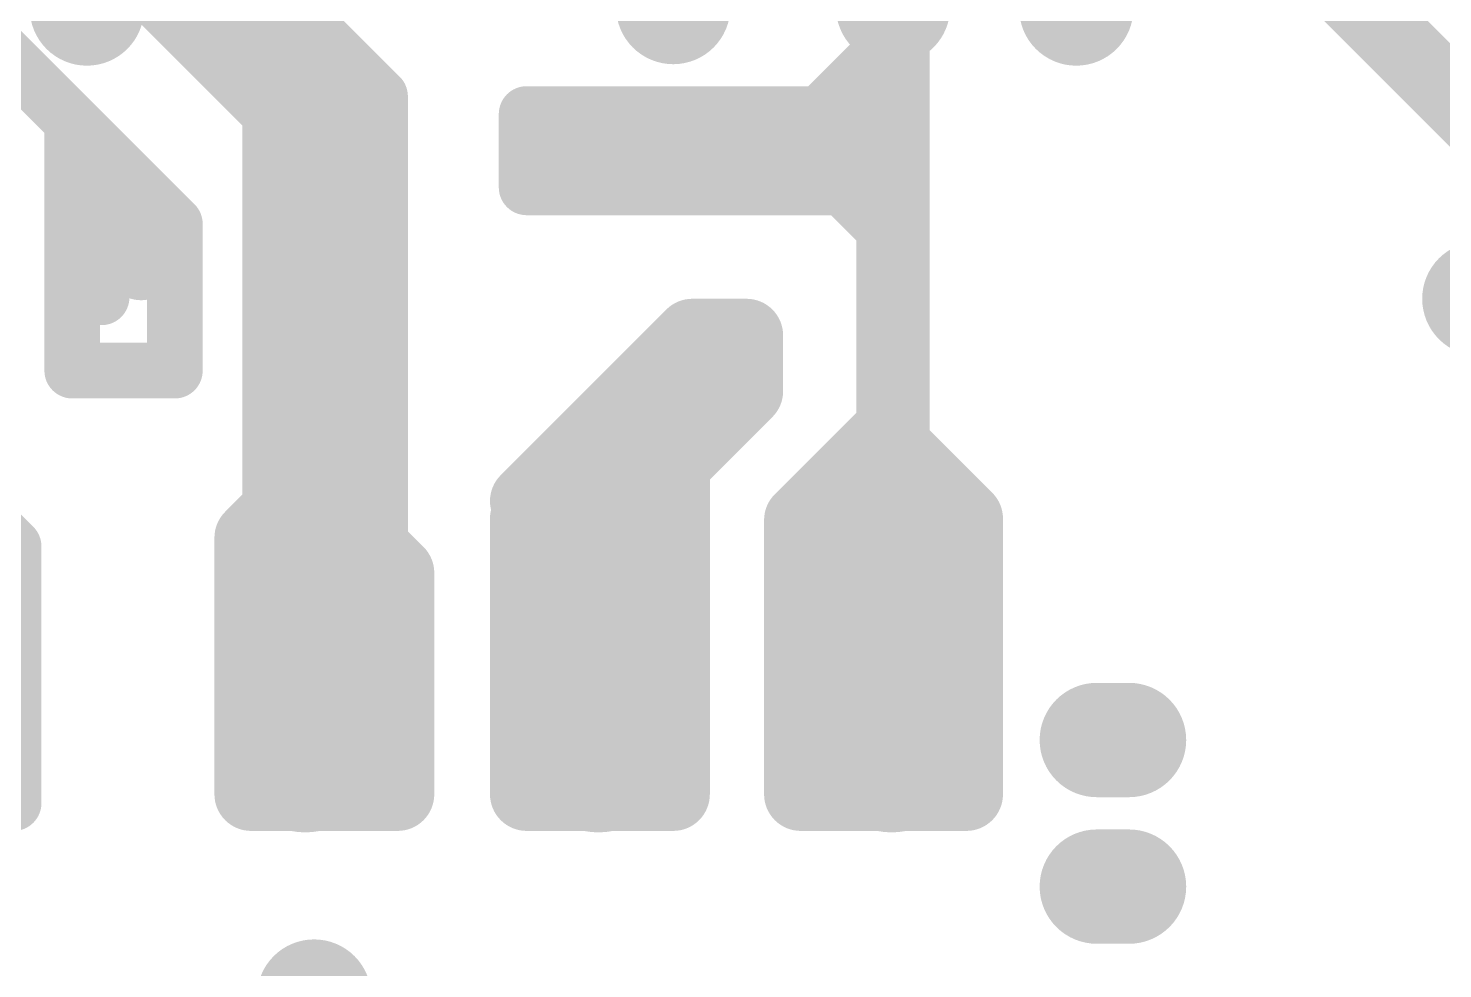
# Model space of a CAD drawing. Extents: x 13 to 23.9, y 0.2 to 11.6.
# Drawn here: x 15.031 to 15.996, y 3.799 to 4.441 of the extents above; entities that cross this region are included whole.
import ezdxf

# ---------------------------------------------------------------- set-up
doc = ezdxf.new("R2010")
doc.units = 0
doc.header["$MEASUREMENT"] = 0
doc.layers.add('BOTTOM', color=250, linetype='Continuous')
doc.layers.get('0').off()

# ---------------------------------------------------------------- blocks, each defined once
blk = doc.blocks.new('UNIT_DISC')
at = {"linetype": 'Continuous', "const_width": 0.5}
blk.add_lwpolyline([(0.25, 0, 1), (-0.25, 0, 1)], format="xyb", close=True, dxfattribs=at)
blk = doc.blocks.new('SHAPE_EL_1000_1000_0_0_0_0')
at = {"xscale": 0.1, "yscale": 0.1, "zscale": 0.1}
blk.add_blockref('UNIT_DISC', (0, 0), dxfattribs=at)
blk = doc.blocks.new('P_EX100Y100D18A17')
at = {"layer": 'BOTTOM'}
blk.add_blockref('SHAPE_EL_1000_1000_0_0_0_0', (0, 0), dxfattribs=at)
blk = doc.blocks.new('P_EX100Y100D18A18')
at = {"layer": 'BOTTOM'}
blk.add_blockref('SHAPE_EL_1000_1000_0_0_0_0', (0, 0), dxfattribs=at)
blk = doc.blocks.new('P_EX100Y100D18A19')
at = {"layer": 'BOTTOM'}
blk.add_blockref('SHAPE_EL_1000_1000_0_0_0_0', (0, 0), dxfattribs=at)
blk = doc.blocks.new('P2')
for name, p in [('P_EX100Y100D18A17', (15.449, 9.087)), ('P_EX100Y100D18A18', (15.649, 9.087)), ('P_EX100Y100D18A19', (15.849, 9.087))]:
    blk.add_blockref(name, p)
blk = doc.blocks.new('SHAPE_OV_1000_780_0_0_0_0')
at = {"linetype": 'Continuous', "const_width": 0.078}
blk.add_lwpolyline([(-0.011, 0), (0.011, 0)], dxfattribs=at)
at = {"xscale": 0.078, "yscale": 0.078, "zscale": 0.078}
for p in [(-0.011, 0), (0.011, 0)]:
    blk.add_blockref('UNIT_DISC', p, dxfattribs=at)
blk = doc.blocks.new('P_OX100Y78D16A')
at = {"layer": 'BOTTOM'}
blk.add_blockref('SHAPE_OV_1000_780_0_0_0_0', (0, 0), dxfattribs=at)
blk = doc.blocks.new('U3')
for p in [(16, 9.1), (16.3, 9.1), (16, 9), (16.3, 9), (16, 8.9), (16.3, 8.9), (16, 8.8), (16.3, 8.8)]:
    blk.add_blockref('P_OX100Y78D16A', p)
blk = doc.blocks.new('SHAPE_EL_780_780_0_0_0_0')
at = {"xscale": 0.078, "yscale": 0.078, "zscale": 0.078}
blk.add_blockref('UNIT_DISC', (0, 0), dxfattribs=at)
blk = doc.blocks.new('P_EX78Y78D16A')
at = {"layer": 'BOTTOM'}
blk.add_blockref('SHAPE_EL_780_780_0_0_0_0', (0, 0), dxfattribs=at)
blk = doc.blocks.new('J8')
for p in [(15.055, 8.925), (15.455, 8.925)]:
    blk.add_blockref('P_EX78Y78D16A', p)
blk = doc.blocks.new('R17')
for p in [(15.3, 9.599), (15.7, 9.6)]:
    blk.add_blockref('P_EX78Y78D16A', p)
blk = doc.blocks.new('SHAPE_EL_800_800_0_0_0_0')
at = {"xscale": 0.08, "yscale": 0.08, "zscale": 0.08}
blk.add_blockref('UNIT_DISC', (0, 0), dxfattribs=at)
blk = doc.blocks.new('P_EX80Y80D16A17')
at = {"layer": 'BOTTOM'}
blk.add_blockref('SHAPE_EL_800_800_0_0_0_0', (0, 0), dxfattribs=at)
blk = doc.blocks.new('P_EX80Y80D16A19')
at = {"layer": 'BOTTOM'}
blk.add_blockref('SHAPE_EL_800_800_0_0_0_0', (0, 0), dxfattribs=at)
blk = doc.blocks.new('C1D')
for name, p in [('P_EX80Y80D16A17', (15.45, 9.501)), ('P_EX80Y80D16A19', (15.65, 9.501))]:
    blk.add_blockref(name, p)
blk = doc.blocks.new('C17')
for p in [(16.25, 9.401), (16.35, 9.401)]:
    blk.add_blockref('P_EX78Y78D16A', p)
blk = doc.blocks.new('R24')
for p in [(15.975, 9.599), (16.375, 9.6)]:
    blk.add_blockref('P_EX78Y78D16A', p)
blk = doc.blocks.new('R25')
for p in [(15.849, 10), (15.85, 9.6)]:
    blk.add_blockref('P_EX78Y78D16A', p)

msp = doc.modelspace()

# ---------------------------------------------------------------- linework, layer by layer
at = {"layer": 'BOTTOM', "linetype": 'Continuous'}
for points, const_width in [([(15.10771, 4.55713), (15.27071, 4.39413)], 0.038), ([(15.10771, 4.55713), (15.27071, 4.39413)], 0.038), ([(15.83871, 4.55713), (16.08771, 4.30813)], 0.05), ([(15.83871, 4.55713), (16.08771, 4.30813)], 0.05), ([(15.62071, 4.00613), (15.62071, 4.54313)], 0.05), ([(15.62071, 4.00613), (15.62071, 4.54313)], 0.05), ([(15.62571, 4.41013), (15.62571, 4.54513)], 0.038), ([(15.07071, 4.50713), (15.22071, 4.35713)], 0.038), ([(15.07071, 4.50713), (15.22071, 4.35713)], 0.038), ([(15.10771, 4.50613), (15.22071, 4.39313)], 0.05), ([(15.10771, 4.50613), (15.22071, 4.39313)], 0.05), ([(15.57071, 4.38213), (15.62071, 4.43213)], 0.038), ([(15.57071, 4.38213), (15.62071, 4.43213)], 0.038), ([(15.01071, 4.42713), (15.06071, 4.37713)], 0.038), ([(15.01071, 4.42713), (15.13071, 4.30713)], 0.038), ([(15.19571, 4.05713), (15.19571, 4.41913)], 0.038), ([(15.19571, 4.05713), (15.19571, 4.41913)], 0.038), ([(15.57071, 4.35613), (15.62071, 4.40613)], 0.05), ([(15.57071, 4.35613), (15.62071, 4.40613)], 0.05), ([(15.22071, 4.35613), (15.22071, 4.39313)], 0.05), ([(15.22071, 4.35613), (15.22071, 4.39313)], 0.05), ([(15.24571, 4.05713), (15.24571, 4.39413)], 0.038), ([(15.24571, 4.05713), (15.24571, 4.39413)], 0.038), ([(15.27071, 4.08213), (15.27071, 4.39413)], 0.038), ([(15.27071, 4.08213), (15.27071, 4.39413)], 0.038), ([(15.37071, 4.33213), (15.37071, 4.38213)], 0.038), ([(15.37071, 4.33213), (15.37071, 4.38213)], 0.038), ([(15.37071, 4.38213), (15.57071, 4.38213)], 0.038), ([(15.37071, 4.38213), (15.57071, 4.38213)], 0.038), ([(15.06071, 4.20713), (15.06071, 4.37713)], 0.038), ([(15.22071, 4.14313), (15.22071, 4.36813)], 0.05), ([(15.22071, 4.14313), (15.22071, 4.36813)], 0.05), ([(15.22071, 4.13113), (15.22071, 4.35613)], 0.05), ([(15.22071, 4.13113), (15.22071, 4.35613)], 0.05), ([(15.40771, 4.36913), (15.59571, 4.36913)], 0.038), ([(15.40771, 4.36913), (15.59571, 4.36913)], 0.038), ([(15.42071, 4.35613), (15.43271, 4.35613)], 0.05), ([(15.42071, 4.35613), (15.57071, 4.35613)], 0.05), ([(15.42071, 4.35613), (15.57071, 4.35613)], 0.05), ([(15.42071, 4.35613), (15.57071, 4.35613)], 0.05), ([(15.42071, 4.35613), (15.57071, 4.35613)], 0.05), ([(15.42071, 4.35613), (15.43271, 4.35613)], 0.05), ([(15.57071, 4.35613), (15.62071, 4.30613)], 0.05), ([(15.57071, 4.35613), (15.62071, 4.30613)], 0.05), ([(15.08071, 4.25713), (15.08071, 4.33213)], 0.038), ([(15.37071, 4.33213), (15.59571, 4.33213)], 0.038), ([(15.37071, 4.33213), (15.59571, 4.33213)], 0.038), ([(15.10771, 4.28013), (15.10771, 4.30613)], 0.05), ([(15.10771, 4.28013), (15.10771, 4.30613)], 0.05), ([(15.13071, 4.20713), (15.13071, 4.30713)], 0.038), ([(15.22071, 3.94313), (15.22071, 4.30613)], 0.05), ([(15.22071, 3.94313), (15.22071, 4.30613)], 0.05), ([(15.22071, 3.95613), (15.22071, 4.25613)], 0.05), ([(15.22071, 3.95613), (15.22071, 4.25613)], 0.05), ([(15.37071, 4.11813), (15.48371, 4.23113)], 0.05), ([(15.37071, 4.11813), (15.48371, 4.23113)], 0.05), ([(15.48371, 4.23113), (15.52071, 4.23113)], 0.05), ([(15.48371, 4.23113), (15.52071, 4.23113)], 0.05), ([(15.52071, 4.19313), (15.52071, 4.23113)], 0.05), ([(15.52071, 4.19313), (15.52071, 4.23113)], 0.05), ([(15.42071, 4.14313), (15.48371, 4.20613)], 0.05), ([(15.42071, 4.14313), (15.48371, 4.20613)], 0.05), ([(15.48371, 4.20613), (15.50771, 4.20613)], 0.05), ([(15.48371, 4.20613), (15.50771, 4.20613)], 0.05), ([(15.06071, 4.20713), (15.13071, 4.20713)], 0.038), ([(15.47071, 4.14313), (15.52071, 4.19313)], 0.05), ([(15.47071, 4.14313), (15.52071, 4.19313)], 0.05), ([(14.93571, 4.17213), (15.02071, 4.08713)], 0.038), ([(15.55771, 4.10513), (15.62071, 4.16813)], 0.05), ([(15.55771, 4.10513), (15.62071, 4.16813)], 0.05), ([(15.62071, 3.96813), (15.62071, 4.16813)], 0.05), ([(15.62071, 3.96813), (15.62071, 4.16813)], 0.05), ([(15.22071, 4.13113), (15.22071, 4.15613)], 0.05), ([(15.22071, 4.13113), (15.22071, 4.15613)], 0.05), ([(15.62071, 4.15613), (15.67071, 4.10613)], 0.05), ([(15.62071, 4.15613), (15.67071, 4.10613)], 0.05), ([(15.42071, 3.96813), (15.42071, 4.14313)], 0.05), ([(15.42071, 3.96813), (15.42071, 4.14313)], 0.05), ([(15.47071, 3.93113), (15.47071, 4.14313)], 0.05), ([(15.47071, 3.93113), (15.47071, 4.14313)], 0.05), ([(15.18271, 4.09313), (15.22071, 4.13113)], 0.05), ([(15.18271, 4.09313), (15.22071, 4.13113)], 0.05), ([(15.22071, 4.13113), (15.28271, 4.06913)], 0.05), ([(15.22071, 4.13113), (15.28271, 4.06913)], 0.05), ([(15.44571, 3.98113), (15.44571, 4.13113)], 0.05), ([(15.44571, 3.98113), (15.44571, 4.13113)], 0.05), ([(15.37071, 3.91813), (15.37071, 4.10613)], 0.05), ([(15.37071, 3.91813), (15.37071, 4.10613)], 0.05), ([(15.39571, 3.95613), (15.39571, 4.10613)], 0.05), ([(15.39571, 3.95613), (15.39571, 4.10613)], 0.05), ([(15.59571, 3.98113), (15.59571, 4.10613)], 0.05), ([(15.59571, 3.98113), (15.59571, 4.10613)], 0.05), ([(15.64571, 3.98113), (15.64571, 4.10613)], 0.05), ([(15.64571, 3.98113), (15.64571, 4.10613)], 0.05), ([(15.67071, 3.91813), (15.67071, 4.10613)], 0.05), ([(15.67071, 3.91813), (15.67071, 4.10613)], 0.05), ([(15.55771, 3.91813), (15.55771, 4.10513)], 0.05), ([(15.55771, 3.91813), (15.55771, 4.10513)], 0.05), ([(15.18271, 3.91813), (15.18271, 4.09313)], 0.05), ([(15.18271, 3.91813), (15.18271, 4.09313)], 0.05), ([(15.02071, 3.92713), (15.02071, 4.08713)], 0.038), ([(15.19571, 3.95613), (15.19571, 4.06813)], 0.05), ([(15.19571, 3.95613), (15.19571, 4.06813)], 0.05), ([(15.24571, 3.96813), (15.24571, 4.06813)], 0.05), ([(15.24571, 3.96813), (15.24571, 4.06813)], 0.05), ([(15.28271, 3.93113), (15.28271, 4.06913)], 0.05), ([(15.28271, 3.93113), (15.28271, 4.06913)], 0.05), ([(15.28271, 3.91813), (15.28271, 3.96813)], 0.05), ([(15.28271, 3.91813), (15.28271, 3.96813)], 0.05), ([(15.47071, 3.91813), (15.47071, 3.95613)], 0.05), ([(15.47071, 3.91813), (15.47071, 3.95613)], 0.05), ([(15.40771, 3.93113), (15.47071, 3.93113)], 0.05), ([(15.40771, 3.93113), (15.47071, 3.93113)], 0.05), ([(15.02071, 3.91213), (15.02071, 3.92713)], 0.038), ([(15.18271, 3.91813), (15.28271, 3.91813)], 0.05), ([(15.18271, 3.91813), (15.28271, 3.91813)], 0.05), ([(15.37071, 3.91813), (15.47071, 3.91813)], 0.05), ([(15.37071, 3.91813), (15.47071, 3.91813)], 0.05), ([(15.55771, 3.91813), (15.60771, 3.91813)], 0.05), ([(15.55771, 3.91813), (15.60771, 3.91813)], 0.05), ([(15.60771, 3.91813), (15.67071, 3.91813)], 0.05), ([(15.60771, 3.91813), (15.67071, 3.91813)], 0.05), ([(14.95071, 3.91213), (15.02071, 3.91213)], 0.038)]:
    msp.add_lwpolyline(points, dxfattribs=dict(at, const_width=const_width))

# ---------------------------------------------------------------- block references
for name in ['R25', 'R17', 'R24', 'C1D', 'C17', 'P2', 'U3', 'J8']:
    msp.add_blockref(name, (-0.22929, -5.14487))
at = {"layer": 'BOTTOM'}
for p, xscale, yscale, zscale in [((15.62071, 4.43213), 0.03800000000000026, 0.03800000000000026, 0.038), ((15.62071, 4.43213), 0.03800000000000026, 0.03800000000000026, 0.038), ((15.19571, 4.41913), 0.03800000000000026, 0.03800000000000026, 0.038), ((15.19571, 4.41913), 0.03800000000000026, 0.03800000000000026, 0.038), ((15.62071, 4.40613), 0.05000000000000071, 0.05000000000000071, 0.05), ((15.62071, 4.40613), 0.05000000000000071, 0.05000000000000071, 0.05), ((15.62571, 4.41013), 0.03800000000000026, 0.03800000000000026, 0.038), ((15.22071, 4.39313), 0.05000000000000071, 0.05000000000000071, 0.05), ((15.22071, 4.39313), 0.05000000000000071, 0.05000000000000071, 0.05), ((15.22071, 4.39313), 0.05000000000000071, 0.05000000000000071, 0.05), ((15.22071, 4.39313), 0.05000000000000071, 0.05000000000000071, 0.05), ((15.24571, 4.39413), 0.03800000000000026, 0.03800000000000026, 0.038), ((15.24571, 4.39413), 0.03800000000000026, 0.03800000000000026, 0.038), ((15.27071, 4.39413), 0.03800000000000026, 0.03800000000000026, 0.038), ((15.27071, 4.39413), 0.03800000000000026, 0.03800000000000026, 0.038), ((15.27071, 4.39413), 0.03800000000000026, 0.03800000000000026, 0.038), ((15.27071, 4.39413), 0.03800000000000026, 0.03800000000000026, 0.038), ((15.37071, 4.38213), 0.03800000000000026, 0.03800000000000026, 0.038), ((15.37071, 4.38213), 0.03800000000000026, 0.03800000000000026, 0.038), ((15.37071, 4.38213), 0.03800000000000026, 0.03800000000000026, 0.038), ((15.37071, 4.38213), 0.03800000000000026, 0.03800000000000026, 0.038), ((15.57071, 4.38213), 0.03800000000000026, 0.03800000000000026, 0.038), ((15.57071, 4.38213), 0.03800000000000026, 0.03800000000000026, 0.038), ((15.57071, 4.38213), 0.03800000000000026, 0.03800000000000026, 0.038), ((15.57071, 4.38213), 0.03800000000000026, 0.03800000000000026, 0.038), ((15.06071, 4.37713), 0.03800000000000026, 0.03800000000000026, 0.038), ((15.06071, 4.37713), 0.03800000000000026, 0.03800000000000026, 0.038), ((15.22071, 4.36813), 0.05000000000000071, 0.05000000000000071, 0.05), ((15.22071, 4.36813), 0.05000000000000071, 0.05000000000000071, 0.05), ((15.22071, 4.35613), 0.05000000000000071, 0.05000000000000071, 0.05), ((15.22071, 4.35613), 0.05000000000000071, 0.05000000000000071, 0.05), ((15.22071, 4.35613), 0.05000000000000071, 0.05000000000000071, 0.05), ((15.22071, 4.35613), 0.05000000000000071, 0.05000000000000071, 0.05), ((15.40771, 4.36913), 0.03800000000000026, 0.03800000000000026, 0.038), ((15.40771, 4.36913), 0.03800000000000026, 0.03800000000000026, 0.038), ((15.42071, 4.35613), 0.05000000000000071, 0.05000000000000071, 0.05), ((15.42071, 4.35613), 0.05000000000000071, 0.05000000000000071, 0.05), ((15.42071, 4.35613), 0.05000000000000071, 0.05000000000000071, 0.05), ((15.42071, 4.35613), 0.05000000000000071, 0.05000000000000071, 0.05), ((15.42071, 4.35613), 0.05000000000000071, 0.05000000000000071, 0.05), ((15.42071, 4.35613), 0.05000000000000071, 0.05000000000000071, 0.05), ((15.43271, 4.35613), 0.05000000000000071, 0.05000000000000071, 0.05), ((15.43271, 4.35613), 0.05000000000000071, 0.05000000000000071, 0.05), ((15.57071, 4.35613), 0.05000000000000071, 0.05000000000000071, 0.05), ((15.57071, 4.35613), 0.05000000000000071, 0.05000000000000071, 0.05), ((15.57071, 4.35613), 0.05000000000000071, 0.05000000000000071, 0.05), ((15.57071, 4.35613), 0.05000000000000071, 0.05000000000000071, 0.05), ((15.57071, 4.35613), 0.05000000000000071, 0.05000000000000071, 0.05), ((15.57071, 4.35613), 0.05000000000000071, 0.05000000000000071, 0.05), ((15.57071, 4.35613), 0.05000000000000071, 0.05000000000000071, 0.05), ((15.57071, 4.35613), 0.05000000000000071, 0.05000000000000071, 0.05), ((15.59571, 4.36913), 0.03800000000000026, 0.03800000000000026, 0.038), ((15.59571, 4.36913), 0.03800000000000026, 0.03800000000000026, 0.038), ((15.22071, 4.35713), 0.03800000000000026, 0.03800000000000026, 0.038), ((15.22071, 4.35713), 0.03800000000000026, 0.03800000000000026, 0.038), ((15.08071, 4.33213), 0.03800000000000026, 0.03800000000000026, 0.038), ((15.37071, 4.33213), 0.03800000000000026, 0.03800000000000026, 0.038), ((15.37071, 4.33213), 0.03800000000000026, 0.03800000000000026, 0.038), ((15.37071, 4.33213), 0.03800000000000026, 0.03800000000000026, 0.038), ((15.37071, 4.33213), 0.03800000000000026, 0.03800000000000026, 0.038), ((15.59571, 4.33213), 0.03800000000000026, 0.03800000000000026, 0.038), ((15.59571, 4.33213), 0.03800000000000026, 0.03800000000000026, 0.038), ((15.10771, 4.30613), 0.05000000000000071, 0.05000000000000071, 0.05), ((15.10771, 4.30613), 0.05000000000000071, 0.05000000000000071, 0.05), ((15.13071, 4.30713), 0.03800000000000026, 0.03800000000000026, 0.038), ((15.13071, 4.30713), 0.03800000000000026, 0.03800000000000026, 0.038), ((15.22071, 4.30613), 0.05000000000000071, 0.05000000000000071, 0.05), ((15.22071, 4.30613), 0.05000000000000071, 0.05000000000000071, 0.05), ((15.62071, 4.30613), 0.05000000000000071, 0.05000000000000071, 0.05), ((15.62071, 4.30613), 0.05000000000000071, 0.05000000000000071, 0.05), ((15.10771, 4.28013), 0.05000000000000071, 0.05000000000000071, 0.05), ((15.10771, 4.28013), 0.05000000000000071, 0.05000000000000071, 0.05), ((15.08071, 4.25713), 0.03800000000000026, 0.03800000000000026, 0.038), ((15.22071, 4.25613), 0.05000000000000071, 0.05000000000000071, 0.05), ((15.22071, 4.25613), 0.05000000000000071, 0.05000000000000071, 0.05), ((15.48371, 4.23113), 0.05000000000000071, 0.05000000000000071, 0.05), ((15.48371, 4.23113), 0.05000000000000071, 0.05000000000000071, 0.05), ((15.48371, 4.23113), 0.05000000000000071, 0.05000000000000071, 0.05), ((15.48371, 4.23113), 0.05000000000000071, 0.05000000000000071, 0.05), ((15.52071, 4.23113), 0.05000000000000071, 0.05000000000000071, 0.05), ((15.52071, 4.23113), 0.05000000000000071, 0.05000000000000071, 0.05), ((15.52071, 4.23113), 0.05000000000000071, 0.05000000000000071, 0.05), ((15.52071, 4.23113), 0.05000000000000071, 0.05000000000000071, 0.05), ((15.48371, 4.20613), 0.05000000000000071, 0.05000000000000071, 0.05), ((15.48371, 4.20613), 0.05000000000000071, 0.05000000000000071, 0.05), ((15.48371, 4.20613), 0.05000000000000071, 0.05000000000000071, 0.05), ((15.48371, 4.20613), 0.05000000000000071, 0.05000000000000071, 0.05), ((15.50771, 4.20613), 0.05000000000000071, 0.05000000000000071, 0.05), ((15.50771, 4.20613), 0.05000000000000071, 0.05000000000000071, 0.05), ((15.06071, 4.20713), 0.03800000000000026, 0.03800000000000026, 0.038), ((15.06071, 4.20713), 0.03800000000000026, 0.03800000000000026, 0.038), ((15.13071, 4.20713), 0.03800000000000026, 0.03800000000000026, 0.038), ((15.13071, 4.20713), 0.03800000000000026, 0.03800000000000026, 0.038), ((15.52071, 4.19313), 0.05000000000000071, 0.05000000000000071, 0.05), ((15.52071, 4.19313), 0.05000000000000071, 0.05000000000000071, 0.05), ((15.52071, 4.19313), 0.05000000000000071, 0.05000000000000071, 0.05), ((15.52071, 4.19313), 0.05000000000000071, 0.05000000000000071, 0.05), ((15.62071, 4.16813), 0.05000000000000071, 0.05000000000000071, 0.05), ((15.62071, 4.16813), 0.05000000000000071, 0.05000000000000071, 0.05), ((15.62071, 4.16813), 0.05000000000000071, 0.05000000000000071, 0.05), ((15.62071, 4.16813), 0.05000000000000071, 0.05000000000000071, 0.05), ((15.22071, 4.15613), 0.05000000000000071, 0.05000000000000071, 0.05), ((15.22071, 4.15613), 0.05000000000000071, 0.05000000000000071, 0.05), ((15.62071, 4.15613), 0.05000000000000071, 0.05000000000000071, 0.05), ((15.62071, 4.15613), 0.05000000000000071, 0.05000000000000071, 0.05), ((15.22071, 4.14313), 0.05000000000000071, 0.05000000000000071, 0.05), ((15.22071, 4.14313), 0.05000000000000071, 0.05000000000000071, 0.05), ((15.42071, 4.14313), 0.05000000000000071, 0.05000000000000071, 0.05), ((15.42071, 4.14313), 0.05000000000000071, 0.05000000000000071, 0.05), ((15.42071, 4.14313), 0.05000000000000071, 0.05000000000000071, 0.05), ((15.42071, 4.14313), 0.05000000000000071, 0.05000000000000071, 0.05), ((15.47071, 4.14313), 0.05000000000000071, 0.05000000000000071, 0.05), ((15.47071, 4.14313), 0.05000000000000071, 0.05000000000000071, 0.05), ((15.47071, 4.14313), 0.05000000000000071, 0.05000000000000071, 0.05), ((15.47071, 4.14313), 0.05000000000000071, 0.05000000000000071, 0.05), ((15.22071, 4.13113), 0.05000000000000071, 0.05000000000000071, 0.05), ((15.22071, 4.13113), 0.05000000000000071, 0.05000000000000071, 0.05), ((15.22071, 4.13113), 0.05000000000000071, 0.05000000000000071, 0.05), ((15.22071, 4.13113), 0.05000000000000071, 0.05000000000000071, 0.05), ((15.22071, 4.13113), 0.05000000000000071, 0.05000000000000071, 0.05), ((15.22071, 4.13113), 0.05000000000000071, 0.05000000000000071, 0.05), ((15.22071, 4.13113), 0.05000000000000071, 0.05000000000000071, 0.05), ((15.22071, 4.13113), 0.05000000000000071, 0.05000000000000071, 0.05), ((15.44571, 4.13113), 0.05000000000000071, 0.05000000000000071, 0.05), ((15.44571, 4.13113), 0.05000000000000071, 0.05000000000000071, 0.05), ((15.37071, 4.11813), 0.05000000000000071, 0.05000000000000071, 0.05), ((15.37071, 4.11813), 0.05000000000000071, 0.05000000000000071, 0.05), ((15.37071, 4.10613), 0.05000000000000071, 0.05000000000000071, 0.05), ((15.37071, 4.10613), 0.05000000000000071, 0.05000000000000071, 0.05), ((15.39571, 4.10613), 0.05000000000000071, 0.05000000000000071, 0.05), ((15.39571, 4.10613), 0.05000000000000071, 0.05000000000000071, 0.05), ((15.59571, 4.10613), 0.05000000000000071, 0.05000000000000071, 0.05), ((15.59571, 4.10613), 0.05000000000000071, 0.05000000000000071, 0.05), ((15.64571, 4.10613), 0.05000000000000071, 0.05000000000000071, 0.05), ((15.64571, 4.10613), 0.05000000000000071, 0.05000000000000071, 0.05), ((15.67071, 4.10613), 0.05000000000000071, 0.05000000000000071, 0.05), ((15.67071, 4.10613), 0.05000000000000071, 0.05000000000000071, 0.05), ((15.67071, 4.10613), 0.05000000000000071, 0.05000000000000071, 0.05), ((15.67071, 4.10613), 0.05000000000000071, 0.05000000000000071, 0.05), ((15.55771, 4.10513), 0.05000000000000071, 0.05000000000000071, 0.05), ((15.55771, 4.10513), 0.05000000000000071, 0.05000000000000071, 0.05), ((15.55771, 4.10513), 0.05000000000000071, 0.05000000000000071, 0.05), ((15.55771, 4.10513), 0.05000000000000071, 0.05000000000000071, 0.05), ((15.18271, 4.09313), 0.05000000000000071, 0.05000000000000071, 0.05), ((15.18271, 4.09313), 0.05000000000000071, 0.05000000000000071, 0.05), ((15.18271, 4.09313), 0.05000000000000071, 0.05000000000000071, 0.05), ((15.18271, 4.09313), 0.05000000000000071, 0.05000000000000071, 0.05), ((15.02071, 4.08713), 0.03800000000000026, 0.03800000000000026, 0.038), ((15.02071, 4.08713), 0.03800000000000026, 0.03800000000000026, 0.038), ((15.19571, 4.06813), 0.05000000000000071, 0.05000000000000071, 0.05), ((15.19571, 4.06813), 0.05000000000000071, 0.05000000000000071, 0.05), ((15.24571, 4.06813), 0.05000000000000071, 0.05000000000000071, 0.05), ((15.24571, 4.06813), 0.05000000000000071, 0.05000000000000071, 0.05), ((15.27071, 4.08213), 0.03800000000000026, 0.03800000000000026, 0.038), ((15.27071, 4.08213), 0.03800000000000026, 0.03800000000000026, 0.038), ((15.28271, 4.06913), 0.05000000000000071, 0.05000000000000071, 0.05), ((15.28271, 4.06913), 0.05000000000000071, 0.05000000000000071, 0.05), ((15.28271, 4.06913), 0.05000000000000071, 0.05000000000000071, 0.05), ((15.28271, 4.06913), 0.05000000000000071, 0.05000000000000071, 0.05), ((15.19571, 4.05713), 0.03800000000000026, 0.03800000000000026, 0.038), ((15.19571, 4.05713), 0.03800000000000026, 0.03800000000000026, 0.038), ((15.24571, 4.05713), 0.03800000000000026, 0.03800000000000026, 0.038), ((15.24571, 4.05713), 0.03800000000000026, 0.03800000000000026, 0.038), ((15.62071, 4.00613), 0.05000000000000071, 0.05000000000000071, 0.05), ((15.62071, 4.00613), 0.05000000000000071, 0.05000000000000071, 0.05), ((15.44571, 3.98113), 0.05000000000000071, 0.05000000000000071, 0.05), ((15.44571, 3.98113), 0.05000000000000071, 0.05000000000000071, 0.05), ((15.59571, 3.98113), 0.05000000000000071, 0.05000000000000071, 0.05), ((15.59571, 3.98113), 0.05000000000000071, 0.05000000000000071, 0.05), ((15.64571, 3.98113), 0.05000000000000071, 0.05000000000000071, 0.05), ((15.64571, 3.98113), 0.05000000000000071, 0.05000000000000071, 0.05), ((15.24571, 3.96813), 0.05000000000000071, 0.05000000000000071, 0.05), ((15.24571, 3.96813), 0.05000000000000071, 0.05000000000000071, 0.05), ((15.28271, 3.96813), 0.05000000000000071, 0.05000000000000071, 0.05), ((15.28271, 3.96813), 0.05000000000000071, 0.05000000000000071, 0.05), ((15.42071, 3.96813), 0.05000000000000071, 0.05000000000000071, 0.05), ((15.42071, 3.96813), 0.05000000000000071, 0.05000000000000071, 0.05), ((15.62071, 3.96813), 0.05000000000000071, 0.05000000000000071, 0.05), ((15.62071, 3.96813), 0.05000000000000071, 0.05000000000000071, 0.05), ((15.19571, 3.95613), 0.05000000000000071, 0.05000000000000071, 0.05), ((15.19571, 3.95613), 0.05000000000000071, 0.05000000000000071, 0.05), ((15.22071, 3.95613), 0.05000000000000071, 0.05000000000000071, 0.05), ((15.22071, 3.95613), 0.05000000000000071, 0.05000000000000071, 0.05), ((15.39571, 3.95613), 0.05000000000000071, 0.05000000000000071, 0.05), ((15.39571, 3.95613), 0.05000000000000071, 0.05000000000000071, 0.05), ((15.47071, 3.95613), 0.05000000000000071, 0.05000000000000071, 0.05), ((15.47071, 3.95613), 0.05000000000000071, 0.05000000000000071, 0.05), ((15.22071, 3.94313), 0.05000000000000071, 0.05000000000000071, 0.05), ((15.22071, 3.94313), 0.05000000000000071, 0.05000000000000071, 0.05), ((15.28271, 3.93113), 0.05000000000000071, 0.05000000000000071, 0.05), ((15.28271, 3.93113), 0.05000000000000071, 0.05000000000000071, 0.05), ((15.40771, 3.93113), 0.05000000000000071, 0.05000000000000071, 0.05), ((15.40771, 3.93113), 0.05000000000000071, 0.05000000000000071, 0.05), ((15.47071, 3.93113), 0.05000000000000071, 0.05000000000000071, 0.05), ((15.47071, 3.93113), 0.05000000000000071, 0.05000000000000071, 0.05), ((15.47071, 3.93113), 0.05000000000000071, 0.05000000000000071, 0.05), ((15.47071, 3.93113), 0.05000000000000071, 0.05000000000000071, 0.05), ((15.02071, 3.92713), 0.03800000000000026, 0.03800000000000026, 0.038), ((15.02071, 3.92713), 0.03800000000000026, 0.03800000000000026, 0.038), ((15.18271, 3.91813), 0.05000000000000071, 0.05000000000000071, 0.05), ((15.18271, 3.91813), 0.05000000000000071, 0.05000000000000071, 0.05), ((15.18271, 3.91813), 0.05000000000000071, 0.05000000000000071, 0.05), ((15.18271, 3.91813), 0.05000000000000071, 0.05000000000000071, 0.05), ((15.28271, 3.91813), 0.05000000000000071, 0.05000000000000071, 0.05), ((15.28271, 3.91813), 0.05000000000000071, 0.05000000000000071, 0.05), ((15.28271, 3.91813), 0.05000000000000071, 0.05000000000000071, 0.05), ((15.28271, 3.91813), 0.05000000000000071, 0.05000000000000071, 0.05), ((15.37071, 3.91813), 0.05000000000000071, 0.05000000000000071, 0.05), ((15.37071, 3.91813), 0.05000000000000071, 0.05000000000000071, 0.05), ((15.37071, 3.91813), 0.05000000000000071, 0.05000000000000071, 0.05), ((15.37071, 3.91813), 0.05000000000000071, 0.05000000000000071, 0.05), ((15.47071, 3.91813), 0.05000000000000071, 0.05000000000000071, 0.05), ((15.47071, 3.91813), 0.05000000000000071, 0.05000000000000071, 0.05), ((15.47071, 3.91813), 0.05000000000000071, 0.05000000000000071, 0.05), ((15.47071, 3.91813), 0.05000000000000071, 0.05000000000000071, 0.05), ((15.55771, 3.91813), 0.05000000000000071, 0.05000000000000071, 0.05), ((15.55771, 3.91813), 0.05000000000000071, 0.05000000000000071, 0.05), ((15.55771, 3.91813), 0.05000000000000071, 0.05000000000000071, 0.05), ((15.55771, 3.91813), 0.05000000000000071, 0.05000000000000071, 0.05), ((15.60771, 3.91813), 0.05000000000000071, 0.05000000000000071, 0.05), ((15.60771, 3.91813), 0.05000000000000071, 0.05000000000000071, 0.05), ((15.60771, 3.91813), 0.05000000000000071, 0.05000000000000071, 0.05), ((15.60771, 3.91813), 0.05000000000000071, 0.05000000000000071, 0.05), ((15.67071, 3.91813), 0.05000000000000071, 0.05000000000000071, 0.05), ((15.67071, 3.91813), 0.05000000000000071, 0.05000000000000071, 0.05), ((15.67071, 3.91813), 0.05000000000000071, 0.05000000000000071, 0.05), ((15.67071, 3.91813), 0.05000000000000071, 0.05000000000000071, 0.05), ((15.02071, 3.91213), 0.03800000000000026, 0.03800000000000026, 0.038), ((15.02071, 3.91213), 0.03800000000000026, 0.03800000000000026, 0.038)]:
    msp.add_blockref('UNIT_DISC', p, dxfattribs=dict(at, xscale=xscale, yscale=yscale, zscale=zscale))

doc.saveas('drawing.dxf')
